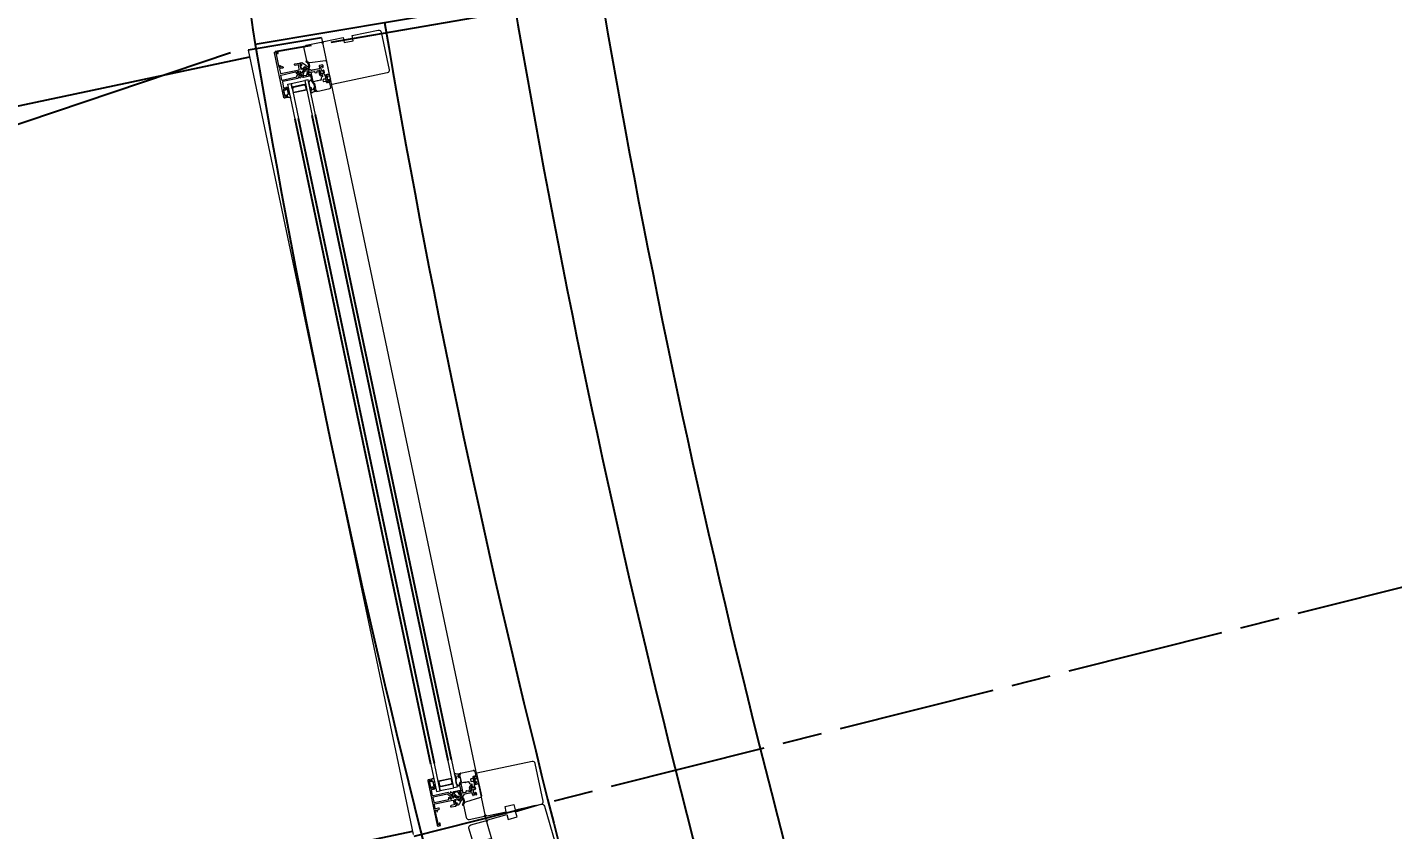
# Model space of a CAD drawing. Header units: inches. Extents: x 19267 to 40087, y 4081 to 15521.
# Drawn here: x 21843 to 23405, y 13541 to 14459 of the extents above; entities that cross this region are included whole.
import ezdxf

# ---------------------------------------------------------------- set-up
doc = ezdxf.new("R2010")
doc.units = ezdxf.units.IN
doc.header["$MEASUREMENT"] = 0
doc.linetypes.add('CENTERLINE', pattern=[30, 12, -1.5, 3, -1.5, 12])
doc.layers.get('DEFPOINTS').update_dxf_attribs({"color": 251})
doc.layers.add('20-TEXT', color=3, linetype='Continuous')
doc.layers.add('DWG', color=7, linetype='Continuous')
doc.layers.add('NEW_GF', color=7, linetype='Continuous', true_color=0xffffff)
for name, color, linetype, lineweight in [('VELFAC_ALU', 4, 'Continuous', 0), ('VELFAC_COMPOSITE', 4, 'Continuous', 0), ('VELFAC_GASKET', 5, 'Continuous', 0), ('VELFAC_GLAZING', 5, 'Continuous', 0), ('VELFAC_GLAZING_BEAD', 5, 'Continuous', 0), ('VELFAC_WOOD', 2, 'Continuous', 0)]:
    doc.layers.add(name, color=color, linetype=linetype, lineweight=lineweight)
doc.styles.get("Standard").update_dxf_attribs({"font": 'arial.ttf'})
doc.dimstyles.new('20-TEXT', dxfattribs={"dimscale": 20, "dimtxt": 2, "dimasz": 2, "dimexe": 1, "dimexo": 1.5, "dimgap": 1, "dimtad": 1, "dimdec": 0, "dimzin": 0, "dimdsep": 46, "dimtxsty": 'Standard', "dimcen": 0.09, "dimadec": 4, "dimazin": 0, "dimtfac": 1, "dimtdec": 0, "dimtofl": 0, "dimtmove": 0, "dimatfit": 3, "dimfxl": 1, "dimtolj": 1, "dimtzin": 0, "dimarcsym": 0})

# ---------------------------------------------------------------- blocks, each defined once
blk = doc.blocks.new('*D33')
at = {"layer": '20-TEXT', "color": 0, "lineweight": -2, "transparency": 16777216}
for p, q in [((22075.4, 14429.8), (21068.3, 14090.6)), ((22242.6, 10666.4), (21100, 14059.1)), ((23243.6, 10961.3), (22236.4, 10622.1))]:
    blk.add_line(p, q, dxfattribs=at)
at = {"layer": '20-TEXT', "color": 0, "transparency": 16777216}
for points in [[(21106.3, 14061.2), (21093.7, 14056.9), (21087.3, 14097)], [(22248.9, 10668.5), (22236.3, 10664.2), (22255.4, 10628.5)]]:
    blk.add_solid(points, dxfattribs=at)
at = {"layer": 'DEFPOINTS', "color": 0, "transparency": 16777216}
for p in [(22103.9, 14439.3), (21087.3, 14097), (23272, 10970.8)]:
    blk.add_point(p, dxfattribs=at)
at = {"layer": '20-TEXT', "color": 0, "transparency": 16777216, "insert": (21715.1, 12377.5), "char_height": 40, "attachment_point": 5, "rotation": 288.6124}
blk.add_mtext('\\A1;3660 Structural Opening', dxfattribs=at)
blk = doc.blocks.new('*D28')
at = {"layer": '20-TEXT', "color": 0, "lineweight": -2, "transparency": 16777216}
for p, q in [((22097.2, 14424.8), (21444.6, 14287.2)), ((21472.4, 14252.2), (21642.4, 13445.1)), ((22283.8, 13539.4), (21631.1, 13401.8))]:
    blk.add_line(p, q, dxfattribs=at)
at = {"layer": '20-TEXT', "color": 0, "transparency": 16777216}
for points in [[(21478.9, 14253.6), (21465.9, 14250.9), (21464.1, 14291.4)], [(21649, 13446.5), (21635.9, 13443.7), (21650.7, 13406)]]:
    blk.add_solid(points, dxfattribs=at)
at = {"layer": 'DEFPOINTS', "color": 0, "transparency": 16777216}
for p in [(22126.6, 14430.9), (22313.1, 13545.5), (21650.7, 13406)]:
    blk.add_point(p, dxfattribs=at)
at = {"layer": '20-TEXT', "color": 0, "transparency": 16777216, "insert": (21597.2, 13857.1), "char_height": 40, "attachment_point": 5, "rotation": 281.8979}
blk.add_mtext('\\A1;904 Frame Size', dxfattribs=at)

msp = doc.modelspace()

# ---------------------------------------------------------------- hatches: boundary and pattern name
at = {"layer": 'VELFAC_COMPOSITE'}
h = msp.add_hatch(color=8, dxfattribs=at)
h.paths.add_polyline_path([(22159.1, 14402, -0.520567), (22157.3, 14403.7), (22157.3, 14404.1, 0.520567), (22156.6, 14404.8), (22154.9, 14404.4, -0.131652), (22154.7, 14404.4), (22154.4, 14404.5, -0.414214), (22154.2, 14404.9), (22154.4, 14405.7, -0.414214), (22154.8, 14405.9), (22155, 14405.9, 1.69614), (22155.3, 14406.9), (22155.1, 14406.9, -0.414214), (22155, 14407.3), (22155.2, 14408.2, -0.414214), (22155.6, 14408.4), (22156, 14408.2, -0.131652), (22156.1, 14408.2), (22157.3, 14406.8, 0.57735), (22158.1, 14407), (22158.7, 14408.7, -0.267949), (22160.2, 14410), (22161.1, 14410.2, 0.267949), (22161.3, 14410.4, -0.267949), (22161.6, 14410.6), (22165, 14411.4, -0.176327), (22165.7, 14411.3), (22167.8, 14410.2, 0.176327), (22169.1, 14410), (22177.1, 14411.6, 0.414214), (22177.5, 14412.2), (22177, 14414.7, -0.414214), (22177.4, 14415.3), (22180.8, 14416, -0.414214), (22181.4, 14415.6), (22181.7, 14414, -0.342001), (22181.2, 14412.9, -0.490311), (22180.9, 14413.1), (22180.7, 14413.9, 0.414214), (22180.1, 14414.3), (22179.2, 14414.1, 0.414214), (22178.8, 14413.5), (22179.5, 14410.3, 0.198912), (22179.9, 14409.7), (22181.3, 14408.8, 0.668179), (22181.8, 14409.1), (22181.6, 14409.7, -0.490311), (22181.8, 14410, -0.342001), (22182.8, 14409.2), (22183.1, 14407.6, -0.414214), (22182.7, 14407), (22179.7, 14406.4, -0.198912), (22178.9, 14406.5), (22178.2, 14407, -0.198912), (22178.1, 14407.1), (22178, 14407.3, -0.414214), (22178.2, 14407.6), (22179.1, 14407.8, 0.668179), (22179.2, 14408.3), (22178.3, 14408.9, -0.148291), (22177.9, 14409.4, 0.357756), (22177.4, 14409.7), (22174.9, 14409.1, 0.414214), (22174.7, 14408.8), (22174.9, 14407.9, -0.414214), (22174.6, 14407.5), (22172.4, 14407.1, -0.349216), (22172.1, 14407.2), (22171.6, 14408.2, 0.349216), (22171.3, 14408.4), (22164.8, 14407, 0.414214), (22164.1, 14405.8), (22164.2, 14405.1, 0.414214), (22164.8, 14404.8), (22166.3, 14405.1, -0.414214), (22166.8, 14404.7), (22166.9, 14404.4, -0.414214), (22166.3, 14403.5)])
h.paths.add_polyline_path([(22162.9, 14405.1), (22162.8, 14405.6, -0.414214), (22164.5, 14408.2), (22165.1, 14408.4, 1), (22164.8, 14409.7), (22160.8, 14408.9, 0.267949), (22159.7, 14407.9), (22158.7, 14404.6), (22158.6, 14404.2, 0.520567), (22159.4, 14403.4), (22162.1, 14403.9, 0.414214)], flags=16)
h = msp.add_hatch(color=8, dxfattribs=at)
h.paths.add_polyline_path([(22331.2, 13585.1, 0.520567), (22330.2, 13582.9), (22330.4, 13582.5, -0.520567), (22330, 13581.6), (22328.3, 13581.2, 0.131652), (22328.2, 13581.2), (22327.9, 13580.9, 0.414214), (22327.9, 13580.5), (22328.5, 13579.8, 0.414214), (22328.9, 13579.8), (22329, 13579.9, -1.69614), (22329.7, 13579.1), (22329.6, 13579, 0.414214), (22329.6, 13578.6), (22330.2, 13577.9, 0.414214), (22330.6, 13577.9), (22330.9, 13578.2, 0.131652), (22330.9, 13578.3), (22331.5, 13580, -0.57735), (22332.3, 13580.2), (22333.5, 13578.9, 0.267949), (22335.4, 13578.2), (22336.4, 13578.4, -0.267949), (22336.6, 13578.3, 0.267949), (22336.9, 13578.3), (22340.4, 13579, 0.176327), (22341, 13579.3), (22342.4, 13581.2, -0.176327), (22343.6, 13581.9), (22351.6, 13583.6, -0.414214), (22352.2, 13583.2), (22352.7, 13580.8, 0.414214), (22353.3, 13580.4), (22356.7, 13581.1, 0.414214), (22357.1, 13581.7), (22356.8, 13583.3, 0.342001), (22355.8, 13584.1, 0.490311), (22355.6, 13583.8), (22355.8, 13582.9, -0.414214), (22355.4, 13582.4), (22354.5, 13582.1, -0.414214), (22353.9, 13582.5), (22353.2, 13585.8, -0.198912), (22353.3, 13586.5), (22354.2, 13587.9, -0.668179), (22354.8, 13587.8), (22354.9, 13587.2, 0.490311), (22355.2, 13587, 0.342001), (22355.8, 13588.1), (22355.4, 13589.7, 0.414214), (22354.8, 13590.1), (22351.8, 13589.5, 0.198912), (22351.2, 13589), (22350.7, 13588.3, 0.198912), (22350.6, 13588.1), (22350.7, 13587.9, 0.414214), (22350.9, 13587.7), (22351.9, 13587.9, -0.668179), (22352.2, 13587.5), (22351.6, 13586.6, 0.148291), (22351.4, 13586, -0.357756), (22351, 13585.5), (22348.5, 13585, -0.414214), (22348.2, 13585.2), (22348, 13586.1, 0.414214), (22347.6, 13586.3), (22345.4, 13585.9, 0.349216), (22345.2, 13585.6), (22345.2, 13584.5, -0.349216), (22344.9, 13584.2), (22338.5, 13582.9, -0.414214), (22337.3, 13583.6), (22337.1, 13584.3, -0.414214), (22337.5, 13584.9), (22339, 13585.2, 0.414214), (22339.4, 13585.8), (22339.3, 13586.1, 0.414214), (22338.4, 13586.6)])
h.paths.add_polyline_path([(22336, 13583.8), (22336.1, 13583.3, 0.414214), (22338.7, 13581.6), (22339.3, 13581.8, -1), (22339.6, 13580.4), (22335.6, 13579.5, -0.267949), (22334.1, 13580), (22331.9, 13582.5), (22331.6, 13583, -0.520567), (22332.1, 13584), (22334.8, 13584.6, -0.414214)], flags=16)

# ---------------------------------------------------------------- linework, layer by layer
at = {"color": 1, "linetype": 'CENTERLINE', "ltscale": 15}
for p, q in [((25827.7, 15062.1), (22126.6, 14431)), ((25827.7, 14426), (22285.2, 13533.6))]:
    msp.add_line(p, q, dxfattribs=at)
at = {"color": 4}
for p, q in [((22498, 14506.1), (22103.8, 14439.3)), ((22498, 14506.1), (22103.9, 14439.3)), ((22179.7, 14447.1), (22095.8, 14432.9))]:
    msp.add_line(p, q, dxfattribs=at)
at = {"color": 1, "ltscale": 30}
for centre, radius, start, end in [((33681.2, 16406.8), 11343.6, 189.6455, 207.5734), ((33655.9, 16397.9), 11416.8, 189.62284, 207.59324), ((33656.6, 16398.1), 11567.6, 189.62305, 207.59259), ((33644.9, 16395.2), 11705.5, 189.61836, 207.60653)]:
    msp.add_arc(centre, radius, start, end, dxfattribs=at)
at = {"layer": 'DWG', "ltscale": 5}
for p, q in [((22324.5, 13620.3), (22169, 14358.1)), ((22328.4, 13621.2), (22172.9, 14358.9)), ((22304.9, 13616.2), (22149.4, 14354)), ((22308.8, 13617), (22153.3, 14354.8))]:
    msp.add_line(p, q, dxfattribs=at)
at = {"layer": 'NEW_GF', "color": 4, "linetype": 'Continuous', "ltscale": 100}
msp.add_arc((32615.3, 16066.3), 10636.6, 182.93705, 188.79849, dxfattribs=at)
msp.add_arc((32615.3, 16066.3), 10636.6, 182.93705, 188.79849, dxfattribs=at)
at = {"layer": 'VELFAC_ALU'}
for p, q in [((22179.7, 14447.1), (22367, 13556.6)), ((22095.8, 14432.9), (22284.5, 13535.8)), ((22623.6, 12683.4), (22367, 13556.6))]:
    msp.add_line(p, q, dxfattribs=at)
for points in [[(22152.5, 14400.6), (22135.3, 14397, 0.414214), (22134.9, 14396.4), (22136.2, 14390, 0.414214), (22136.8, 14389.7), (22138.5, 14390, -0.414214), (22138.8, 14389.8), (22139.1, 14388.6, -0.341999), (22138.5, 14387.5, -0.490314), (22138.3, 14387.6), (22138.1, 14388.4, 0.414214), (22137.8, 14388.6), (22136.6, 14388.3, 0.414214), (22136.2, 14387.7), (22137.8, 14379.9, 0.414214), (22138.4, 14379.5), (22139.7, 14379.8, 0.414214), (22139.9, 14380), (22139.7, 14380.9, -0.490314), (22139.9, 14381.1, -0.341999), (22140.8, 14380.3), (22141.1, 14379.1, -0.414214), (22140.8, 14378.8), (22137.7, 14378.1, -0.414214), (22136.5, 14378.9), (22125.8, 14429.8, -0.414214), (22126.6, 14430.9), (22129, 14431.5, -0.414214), (22129.6, 14431.1), (22129.9, 14429.6, -0.341999), (22129.4, 14428.5, -0.490314), (22129.1, 14428.6), (22128.8, 14430.2, 0.414214), (22128.5, 14430.3), (22127.5, 14430.1, 0.414214), (22127.3, 14429.9), (22130.8, 14413.4, 0.414214), (22131, 14413.3), (22132.1, 14413.5, 0.414214), (22132.2, 14413.7), (22131.9, 14415.3, -0.490314), (22132.1, 14415.5, -0.341999), (22133.1, 14414.7), (22133.2, 14414.2, 0.414214), (22133.7, 14413.9), (22134.9, 14414.1, -1), (22135.2, 14412.4), (22132, 14411.8, 0.414214), (22131.7, 14411.2), (22132.6, 14406.6, 0.414214), (22133.2, 14406.2), (22154, 14410.5, 0.414214), (22154.3, 14411.1), (22153.4, 14415.7, 0.414214), (22152.8, 14416.1), (22149.6, 14415.5, -1), (22149.3, 14417.1), (22154.2, 14418.2, -0.198912), (22154.4, 14418.1), (22156.3, 14416.9, -0.341999), (22156.7, 14415.7, -0.490314), (22156.4, 14415.6), (22155.3, 14416.3, 0.668179), (22155, 14416.1), (22156.1, 14411.2, 0.414214), (22156.3, 14411), (22161.2, 14412.1, 0.668179), (22161.3, 14412.4), (22160.1, 14413.2, -0.490314), (22160.1, 14413.5, -0.341999), (22161.3, 14413.6), (22163.8, 14412, -0.668179), (22163.7, 14411.1), (22159, 14410.1, 0.267949), (22158.3, 14409.4), (22157.5, 14407, -0.57735), (22157.2, 14407), (22155.8, 14408.5, 0.57735), (22155.3, 14408.4), (22153.9, 14404.2, 0.760346), (22154.4, 14403.9, -0.171785), (22154.5, 14403.9), (22156.2, 14404, 0.267949), (22156.3, 14404.1, -0.957292), (22156.7, 14403.9), (22155.5, 14401.1, -0.493145), (22155.2, 14401.1), (22154.5, 14401.6, -0.315299), (22154.4, 14401.8), (22154.5, 14401.9, 0.414214), (22154.3, 14402.2), (22153.4, 14402.5), (22152.9, 14401, -0.267949)], [(22133.4, 14404.5), (22150, 14408, -0.414214), (22150.3, 14407.8), (22150.6, 14406.4, 0.414214), (22150.9, 14406.1), (22151.1, 14406.2, 0.267949), (22151.3, 14406.4), (22151.9, 14408.2, -0.267949), (22152.1, 14408.4), (22153.3, 14408.7, -0.57735), (22153.5, 14408.4), (22152, 14403.7, -0.267949), (22151.8, 14403.6), (22151.5, 14403.5, 0.414214), (22151.2, 14403.1), (22151.5, 14402.2, -0.414214), (22151.3, 14401.9), (22134.7, 14398.4, -0.414214), (22134.4, 14398.6), (22133.2, 14404.2, -0.414214)], [(22324.6, 13583.7), (22307.4, 13580.1, -0.414214), (22306.8, 13580.5), (22305.4, 13586.8, -0.414214), (22305.8, 13587.4), (22307.5, 13587.8, 0.414214), (22307.7, 13588.1), (22307.5, 13589.3, 0.341999), (22306.5, 13590.1, 0.490314), (22306.3, 13589.9), (22306.5, 13589.1, -0.414214), (22306.3, 13588.8), (22305.1, 13588.6, -0.414214), (22304.5, 13588.9), (22302.8, 13596.8, -0.414214), (22303.2, 13597.4), (22304.5, 13597.6, -0.414214), (22304.7, 13597.5), (22304.9, 13596.6, 0.490314), (22305.2, 13596.5, 0.341999), (22305.7, 13597.6), (22305.5, 13598.8, 0.414214), (22305.1, 13599), (22302, 13598.4, 0.414214), (22301.2, 13597.2), (22311.9, 13546.3, 0.414214), (22313.1, 13545.5), (22315.6, 13546.1, 0.414214), (22315.9, 13546.6), (22315.6, 13548.1, 0.341999), (22314.7, 13548.9, 0.490314), (22314.5, 13548.7), (22314.8, 13547.1, -0.414214), (22314.7, 13546.9), (22313.6, 13546.7, -0.414214), (22313.4, 13546.8), (22309.9, 13563.3, -0.414214), (22310, 13563.5), (22311.1, 13563.7, -0.414214), (22311.4, 13563.6), (22311.7, 13562, 0.490314), (22312, 13561.9, 0.341999), (22312.5, 13563), (22312.4, 13563.5, -0.414214), (22312.8, 13564.1), (22313.9, 13564.3, 1), (22313.6, 13566), (22310.4, 13565.3, -0.414214), (22309.8, 13565.7), (22308.8, 13570.3, -0.414214), (22309.2, 13570.9), (22330, 13575.2, -0.414214), (22330.5, 13574.9), (22331.5, 13570.3, -0.414214), (22331.1, 13569.7), (22327.9, 13569, 1), (22328.3, 13567.3), (22333.3, 13568.4, 0.198912), (22333.4, 13568.5), (22334.7, 13570.4, 0.341999), (22334.6, 13571.6, 0.490314), (22334.2, 13571.6), (22333.5, 13570.5, -0.668179), (22333.2, 13570.6), (22332.1, 13575.5, -0.414214), (22332.3, 13575.7), (22337.2, 13576.8, -0.668179), (22337.4, 13576.5), (22336.6, 13575.3, 0.490314), (22336.7, 13575, 0.341999), (22337.9, 13575.4), (22339.6, 13577.9, 0.668179), (22339, 13578.7), (22334.4, 13577.7, -0.267949), (22333.4, 13578), (22331.8, 13579.9, 0.57735), (22331.4, 13579.8), (22330.8, 13577.9, -0.57735), (22330.3, 13577.8), (22327.4, 13581.1, -0.760346), (22327.7, 13581.5, 0.171785), (22327.8, 13581.5), (22329.3, 13582.1, -0.267949), (22329.5, 13582.1, 0.957292), (22329.8, 13582.4), (22327.6, 13584.5, 0.493145), (22327.2, 13584.4), (22326.8, 13583.6, 0.315299), (22326.9, 13583.4), (22326.9, 13583.3, -0.414214), (22326.9, 13583.1), (22326.2, 13582.4), (22325.1, 13583.6, 0.267949)], [(22308.7, 13572.5), (22325.3, 13576, 0.414214), (22325.5, 13576.2), (22325.2, 13577.7, -0.414214), (22325.4, 13578.1), (22325.5, 13578.1, -0.267949), (22325.8, 13578), (22327.1, 13576.5, 0.267949), (22327.4, 13576.4), (22328.6, 13576.7, 0.57735), (22328.7, 13577), (22325.4, 13580.7, 0.267949), (22325.2, 13580.8), (22324.8, 13580.7, -0.414214), (22324.5, 13580.9), (22324.3, 13581.9, 0.414214), (22324, 13582.1), (22307.4, 13578.6, 0.414214), (22307.2, 13578.3), (22308.4, 13572.7, 0.414214)]]:
    msp.add_lwpolyline(points, format="xyb", close=True, dxfattribs=at)
at = {"layer": 'VELFAC_COMPOSITE'}
for p, q in [((22154.4, 14405.7), (22154.2, 14404.9)), ((22154.4, 14404.5), (22154.7, 14404.4)), ((22155, 14405.9), (22154.8, 14405.9)), ((22154.9, 14404.4), (22156.6, 14404.8)), ((22155.2, 14408.2), (22155, 14407.3)), ((22155.1, 14406.9), (22155.3, 14406.9)), ((22156, 14408.2), (22155.6, 14408.4)), ((22157.3, 14406.8), (22156.1, 14408.2)), ((22158.7, 14408.7), (22158.1, 14407)), ((22158.6, 14404.2), (22158.7, 14404.6)), ((22158.7, 14404.6), (22159.7, 14407.9)), ((22161.1, 14410.2), (22160.2, 14410)), ((22160.8, 14408.9), (22164.8, 14409.7)), ((22165, 14411.4), (22161.6, 14410.6)), ((22162.8, 14405.6), (22162.9, 14405.1)), ((22164.2, 14405.1), (22164.1, 14405.8)), ((22165.1, 14408.4), (22164.5, 14408.2)), ((22164.8, 14407), (22171.3, 14408.4)), ((22166.3, 14405.1), (22164.8, 14404.8)), ((22167.8, 14410.2), (22165.7, 14411.3)), ((22166.9, 14404.4), (22166.8, 14404.7)), ((22177.1, 14411.6), (22169.1, 14410)), ((22171.6, 14408.2), (22172.1, 14407.2)), ((22172.4, 14407.1), (22174.6, 14407.5)), ((22174.9, 14407.9), (22174.7, 14408.8)), ((22174.9, 14409.1), (22177.4, 14409.7)), ((22177, 14414.7), (22177.5, 14412.2)), ((22180.8, 14416), (22177.4, 14415.3)), ((22178, 14407.3), (22178.1, 14407.1)), ((22179.1, 14407.8), (22178.2, 14407.6)), ((22178.2, 14407), (22178.9, 14406.5)), ((22178.3, 14408.9), (22179.2, 14408.3)), ((22179.5, 14410.3), (22178.8, 14413.5)), ((22179.2, 14414.1), (22180.1, 14414.3)), ((22179.7, 14406.4), (22182.7, 14407)), ((22181.3, 14408.8), (22179.9, 14409.7)), ((22180.7, 14413.9), (22180.9, 14413.1)), ((22181.7, 14414), (22181.4, 14415.6)), ((22181.6, 14409.7), (22181.8, 14409.1)), ((22183.1, 14407.6), (22182.8, 14409.2)), ((22157.3, 14404.1), (22157.3, 14403.7)), ((22159.1, 14402), (22166.3, 14403.5)), ((22162.1, 14403.9), (22159.4, 14403.4)), ((22327.9, 13580.9), (22328.2, 13581.2)), ((22328.5, 13579.8), (22327.9, 13580.5)), ((22328.3, 13581.2), (22330, 13581.6)), ((22329, 13579.9), (22328.9, 13579.8)), ((22329.6, 13579), (22329.7, 13579.1)), ((22330.2, 13577.9), (22329.6, 13578.6)), ((22330.4, 13582.5), (22330.2, 13582.9)), ((22330.9, 13578.2), (22330.6, 13577.9)), ((22331.5, 13580), (22330.9, 13578.3)), ((22331.2, 13585.1), (22338.4, 13586.6)), ((22331.6, 13583), (22331.9, 13582.5)), ((22331.9, 13582.5), (22334.1, 13580)), ((22334.8, 13584.6), (22332.1, 13584)), ((22333.5, 13578.9), (22332.3, 13580.2)), ((22336.4, 13578.4), (22335.4, 13578.2)), ((22335.6, 13579.5), (22339.6, 13580.4)), ((22336.1, 13583.3), (22336, 13583.8)), ((22340.4, 13579), (22336.9, 13578.3)), ((22337.1, 13584.3), (22337.3, 13583.6)), ((22339, 13585.2), (22337.5, 13584.9)), ((22338.5, 13582.9), (22344.9, 13584.2)), ((22339.3, 13581.8), (22338.7, 13581.6)), ((22339.3, 13586.1), (22339.4, 13585.8)), ((22342.4, 13581.2), (22341, 13579.3)), ((22351.6, 13583.6), (22343.6, 13581.9)), ((22345.2, 13584.5), (22345.2, 13585.6)), ((22345.4, 13585.9), (22347.6, 13586.3)), ((22348, 13586.1), (22348.2, 13585.2)), ((22348.5, 13585), (22351, 13585.5)), ((22350.7, 13587.9), (22350.6, 13588.1)), ((22350.7, 13588.3), (22351.2, 13589)), ((22351.9, 13587.9), (22350.9, 13587.7)), ((22351.6, 13586.6), (22352.2, 13587.5)), ((22351.8, 13589.5), (22354.8, 13590.1)), ((22352.7, 13580.8), (22352.2, 13583.2)), ((22353.2, 13585.8), (22353.9, 13582.5)), ((22354.2, 13587.9), (22353.3, 13586.5)), ((22356.7, 13581.1), (22353.3, 13580.4)), ((22354.5, 13582.1), (22355.4, 13582.4)), ((22354.9, 13587.2), (22354.8, 13587.8)), ((22355.4, 13589.7), (22355.8, 13588.1)), ((22355.8, 13582.9), (22355.6, 13583.8)), ((22356.8, 13583.3), (22357.1, 13581.7))]:
    msp.add_line(p, q, dxfattribs=at)
for centre, radius, start, end in [((22154.4, 14404.8), 0.3, 161.9001, 251.9001), ((22154.7, 14405.7), 0.3, 71.9001, 161.9001), ((22154.8, 14404.7), 0.3, 251.9001, 281.9001), ((22155.2, 14407.2), 0.3, 161.9001, 251.9001), ((22155.4, 14406.3), 0.6, 222.9451, 100.8552), ((22155.5, 14408.1), 0.3, 71.9001, 161.9001), ((22155.9, 14408), 0.3, 41.9001, 71.9001), ((22156.7, 14404.2), 0.6, 351.9001, 101.9001), ((22157.6, 14407.2), 0.5, 221.9001, 341.9001), ((22160.6, 14408.1), 2, 101.9001, 161.9001), ((22161.1, 14407.4), 1.5, 101.9001, 161.9001), ((22161, 14410.5), 0.3, 281.9001, 341.9001), ((22161.6, 14410.3), 0.3, 101.9001, 161.9001), ((22161.9, 14404.9), 1, 281.9001, 11.9001), ((22165, 14406.1), 2.2, 101.9001, 191.9001), ((22165, 14406), 1, 101.9001, 191.9001), ((22164.7, 14405.2), 0.5, 191.9001, 281.9001), ((22165, 14409), 0.7, 281.9001, 101.9001), ((22165.3, 14410.4), 1, 61.9001, 101.9001), ((22166.4, 14404.6), 0.5, 11.9001, 101.9001), ((22166.2, 14404.3), 0.75, 281.9001, 11.9001), ((22168.7, 14411.9), 2, 241.9001, 281.9001), ((22171.4, 14408.1), 0.3, 24.9001, 101.9001), ((22172.4, 14407.4), 0.3, 204.9001, 281.9001), ((22174.6, 14407.8), 0.3, 281.9001, 11.9001), ((22175, 14408.8), 0.3, 101.9001, 191.9001), ((22177.5, 14414.8), 0.5, 101.9001, 191.9001), ((22177, 14412.1), 0.5, 281.9001, 11.9001), ((22177.5, 14409.2), 0.5, 23.1602, 101.9001), ((22178.9, 14409.8), 1, 203.1602, 236.9001), ((22178.2, 14407.4), 0.2, 101.9001, 191.9001), ((22178.3, 14407.2), 0.2, 191.9001, 236.9001), ((22179.3, 14413.6), 0.5, 101.9001, 191.9001), ((22179.5, 14407.3), 1, 236.9001, 281.9001), ((22179.1, 14408.1), 0.3, 281.9001, 56.9001), ((22180.4, 14410.5), 1, 191.9001, 236.9001), ((22180.2, 14413.8), 0.5, 11.9001, 101.9001), ((22180.9, 14415.5), 0.5, 11.9001, 101.9001), ((22181.1, 14413.1), 0.2, 191.9001, 296.3771), ((22180.8, 14413.8), 1, 296.3771, 11.9001), ((22181.5, 14409), 0.3, 236.9001, 11.9001), ((22181.8, 14409.8), 0.2, 87.4232, 191.9001), ((22181.8, 14409), 1, 11.9001, 87.4232), ((22182.6, 14407.5), 0.5, 281.9001, 11.9001), ((22158.7, 14403.5), 1.5, 171.9001, 281.9001), ((22159.3, 14404.1), 0.7, 171.9001, 281.9001), ((22328.1, 13580.7), 0.3, 131.9001, 221.9001), ((22328.4, 13581), 0.3, 101.9001, 131.9001), ((22328.7, 13580), 0.3, 221.9001, 311.9001), ((22329.6, 13579.7), 0.6, 282.9451, 160.8552), ((22329.8, 13578.8), 0.3, 131.9001, 221.9001), ((22331.5, 13583.6), 1.5, 101.9001, 211.9001), ((22329.9, 13582.2), 0.6, 281.9001, 31.9001), ((22330.4, 13578.1), 0.3, 221.9001, 311.9001), ((22330.7, 13578.4), 0.3, 311.9001, 341.9001), ((22332.2, 13583.3), 0.7, 101.9001, 211.9001), ((22332, 13579.8), 0.5, 41.9001, 161.9001), ((22335, 13580.2), 2, 221.9001, 281.9001), ((22335.3, 13581), 1.5, 221.9001, 281.9001), ((22335, 13583.6), 1, 11.9001, 101.9001), ((22338.2, 13583.8), 2.2, 191.9001, 281.9001), ((22336.4, 13578.1), 0.3, 41.9001, 101.9001), ((22336.9, 13578.5), 0.3, 221.9001, 281.9001), ((22337.6, 13584.4), 0.5, 101.9001, 191.9001), ((22338.3, 13583.8), 1, 191.9001, 281.9001), ((22338.6, 13585.9), 0.75, 11.9001, 101.9001), ((22338.9, 13585.7), 0.5, 281.9001, 11.9001), ((22339.4, 13581.1), 0.7, 281.9001, 101.9001), ((22340.2, 13580), 1, 281.9001, 321.9001), ((22344, 13579.9), 2, 101.9001, 141.9001), ((22344.9, 13584.5), 0.3, 281.9001, 358.9001), ((22345.5, 13585.6), 0.3, 101.9001, 178.9001), ((22347.7, 13586), 0.3, 11.9001, 101.9001), ((22348.5, 13585.3), 0.3, 191.9001, 281.9001), ((22350.8, 13588.2), 0.2, 146.9001, 191.9001), ((22350.9, 13587.9), 0.2, 191.9001, 281.9001), ((22350.9, 13586), 0.5, 281.9001, 0.6401), ((22352, 13588.5), 1, 101.9001, 146.9001), ((22352.4, 13586), 1, 146.9001, 180.6401), ((22351.7, 13583.1), 0.5, 11.9001, 101.9001), ((22351.9, 13587.6), 0.3, 326.9001, 101.9001), ((22353.2, 13580.9), 0.5, 191.9001, 281.9001), ((22354.2, 13586), 1, 146.9001, 191.9001), ((22354.4, 13582.6), 0.5, 191.9001, 281.9001), ((22354.5, 13587.8), 0.3, 11.9001, 146.9001), ((22354.9, 13589.6), 0.5, 11.9001, 101.9001), ((22355.1, 13587.2), 0.2, 191.9001, 296.3771), ((22354.8, 13587.9), 1, 296.3771, 11.9001), ((22355.3, 13582.8), 0.5, 281.9001, 11.9001), ((22355.8, 13583.9), 0.2, 87.4232, 191.9001), ((22355.8, 13583.1), 1, 11.9001, 87.4232), ((22356.6, 13581.6), 0.5, 281.9001, 11.9001)]:
    msp.add_arc(centre, radius, start, end, dxfattribs=at)
at = {"layer": 'VELFAC_GASKET'}
for p, q in [((22161.9, 14420), (22163.5, 14418.7)), ((22164.1, 14419.1), (22162.3, 14420.5)), ((22155.3, 14417.9), (22155.3, 14417.9)), ((22155.4, 14417.5), (22157.3, 14416.6)), ((22157.3, 14418.3), (22155.5, 14418.1)), ((22157.3, 14416.6), (22155.8, 14414.3)), ((22156.1, 14412.9), (22157.8, 14411.8)), ((22159.1, 14417.4), (22157.3, 14418.3)), ((22164.4, 14413.5), (22159.1, 14417.4)), ((22159.2, 14412.1), (22160.7, 14414.4)), ((22160.7, 14414.4), (22164.9, 14411.3)), ((22139.2, 14388.2), (22138.8, 14389.7)), ((22139.6, 14390.4), (22141.1, 14389.9)), ((22140, 14390.3), (22140.5, 14388.1)), ((22142.1, 14388.8), (22142.4, 14387.2)), ((22166.3, 14398.2), (22165.2, 14396)), ((22165.2, 14395.7), (22166.1, 14391.3)), ((22166.4, 14391), (22168, 14390)), ((22170.2, 14396.1), (22167.5, 14398.4)), ((22171.9, 14390.4), (22170.4, 14395.8)), ((22171.4, 14387), (22170.7, 14389.1)), ((22171.1, 14389.8), (22171.4, 14389.8)), ((22181.9, 14397.2), (22181.5, 14399.1)), ((22181.9, 14399.7), (22183.3, 14400)), ((22183.9, 14397.1), (22182.5, 14396.8)), ((22183.3, 14400), (22184.6, 14400.2)), ((22184.1, 14402.6), (22183.9, 14403.6)), ((22185.1, 14397.4), (22183.9, 14397.1)), ((22185.6, 14403.4), (22184.1, 14402.6)), ((22185.6, 14403.4), (22184.1, 14402.6)), ((22185.5, 14396.2), (22185.4, 14396.8)), ((22186.1, 14402.6), (22185.6, 14402.3)), ((22186.1, 14402.6), (22185.6, 14402.3)), ((22187.8, 14396.1), (22185.7, 14396.1)), ((22185.8, 14401.3), (22186.4, 14398.4)), ((22185.8, 14401.3), (22186.4, 14398.4)), ((22186.9, 14403.1), (22186.1, 14402.6)), ((22186.9, 14403.1), (22186.1, 14402.6)), ((22186.4, 14398.4), (22187.2, 14398.3)), ((22186.4, 14398.4), (22187.2, 14398.3)), ((22186.6, 14401.5), (22187.3, 14402.7)), ((22186.6, 14401.5), (22187.3, 14402.7)), ((22187.6, 14398.9), (22187, 14399.1)), ((22187.6, 14398.9), (22187, 14399.1)), ((22187.2, 14398.3), (22187.5, 14398.3)), ((22187.2, 14398.3), (22187.5, 14398.3)), ((22188, 14399.4), (22188.5, 14399.2)), ((22189, 14403.7), (22189.8, 14399.9)), ((22137.7, 14381.2), (22136.5, 14386.5)), ((22136.9, 14387.1), (22138.7, 14387.5)), ((22140, 14381.2), (22138.2, 14380.9)), ((22141.1, 14388.2), (22140.5, 14388.1)), ((22140.5, 14388.1), (22141.4, 14383.8)), ((22141.1, 14378.9), (22140.7, 14380.8)), ((22141.7, 14386.6), (22140.8, 14387.2)), ((22140.9, 14387.8), (22141.2, 14388)), ((22141.6, 14383.3), (22142.3, 14383.1)), ((22143.5, 14381.9), (22144.3, 14378.4)), ((22172, 14385.6), (22173.3, 14386.1)), ((22173, 14387.1), (22172.1, 14386.8)), ((22173.4, 14386.9), (22173.3, 14387)), ((22303.2, 13595.5), (22304.3, 13590.2)), ((22305.4, 13596.4), (22303.6, 13596.1)), ((22305.4, 13599), (22305.8, 13597.2)), ((22307.7, 13595.2), (22308.2, 13595.6)), ((22308.6, 13590.4), (22307.7, 13594.7)), ((22308.9, 13597.2), (22308.1, 13600.8)), ((22309.1, 13592.2), (22308.5, 13591.3)), ((22310.3, 13590.3), (22310, 13591.9)), ((22334.2, 13593.4), (22333.3, 13597.7)), ((22333.4, 13598.2), (22334.4, 13599.7)), ((22336.3, 13591.5), (22334.4, 13593.1)), ((22336.4, 13605.3), (22337.7, 13605.4)), ((22336.4, 13603.8), (22336.6, 13601.6)), ((22337.9, 13604.4), (22337, 13604.3)), ((22337.3, 13601.2), (22337.6, 13601.3)), ((22339, 13595), (22337.5, 13591.8)), ((22338.2, 13604.8), (22338.2, 13604.6)), ((22338.2, 13600.9), (22339.1, 13595.4)), ((22350.1, 13598.7), (22350.5, 13596.9)), ((22352, 13599.6), (22350.5, 13599.3)), ((22351.1, 13596.5), (22352.6, 13596.8)), ((22353.1, 13599.9), (22352, 13599.6)), ((22352.6, 13596.8), (22353.8, 13597)), ((22353, 13601.1), (22353.1, 13600.5)), ((22355.1, 13602.1), (22353.1, 13601.3)), ((22356, 13594.5), (22354.4, 13594.7)), ((22354.4, 13594.7), (22354.6, 13593.7)), ((22356, 13594.5), (22354.4, 13594.7)), ((22354.7, 13599.5), (22355.5, 13599.9)), ((22354.7, 13599.5), (22355.5, 13599.9)), ((22355.3, 13596.6), (22354.7, 13599.5)), ((22355.3, 13596.6), (22354.7, 13599.5)), ((22355.5, 13599.9), (22355.7, 13600)), ((22355.5, 13599.9), (22355.7, 13600)), ((22356.1, 13599.5), (22355.5, 13599)), ((22356.1, 13599.5), (22355.5, 13599)), ((22356.1, 13595.5), (22355.6, 13595.5)), ((22356.1, 13595.5), (22355.6, 13595.5)), ((22356.1, 13596.6), (22357.2, 13595.9)), ((22356.1, 13596.6), (22357.2, 13595.9)), ((22357.1, 13595.3), (22356.1, 13595.5)), ((22357.1, 13595.3), (22356.1, 13595.5)), ((22356.6, 13599.2), (22356.9, 13599.6)), ((22359.3, 13595.7), (22358.5, 13599.5)), ((22304.9, 13589.8), (22306.7, 13590.2)), ((22307.4, 13589.7), (22307.7, 13588.2)), ((22309.2, 13590.5), (22308.6, 13590.4)), ((22309, 13588.2), (22308.6, 13590.4)), ((22308.7, 13587.9), (22309.9, 13588.9)), ((22308.8, 13590.7), (22309.1, 13590.7)), ((22340.7, 13576.7), (22337.4, 13571.1)), ((22337.6, 13574.4), (22340.2, 13578.9)), ((22332.9, 13574), (22333.9, 13575.6)), ((22335.5, 13571.1), (22333.1, 13572.6)), ((22334.1, 13569.5), (22335.5, 13571.1)), ((22334.2, 13569), (22334.1, 13569.1)), ((22336.1, 13569.5), (22334.4, 13569)), ((22335.3, 13575.9), (22337.6, 13574.4)), ((22337.4, 13571.1), (22336.1, 13569.5)), ((22341.1, 13569.8), (22342, 13571.7)), ((22342.7, 13571.5), (22341.6, 13569.5))]:
    msp.add_line(p, q, dxfattribs=at)
for centre in [(22169.7, 14387.6), (22335.1, 13602.6)]:
    msp.add_circle(centre, 0.196, dxfattribs=at)
for centre, radius, start, end in [((22162.1, 14420.2), 0.3, 53.597, 233.597), ((22155.6, 14417.8), 0.3, 96.9001, 146.9001), ((22155.6, 14417.7), 0.3, 146.9001, 236.9001), ((22156.6, 14413.7), 1, 146.9001, 236.9001), ((22158.3, 14412.6), 1, 236.9001, 326.9001), ((22160.6, 14415.2), 4.5, 339.8736, 49.597), ((22161.2, 14415.1), 5, 337.8695, 54.3654), ((22164.5, 14413.8), 0.3, 233.597, 339.8736), ((22156.6, 14416.9), 10, 325.746, 337.8695), ((22186.6, 14401.5), 3.54, 62.4678, 137.4035), ((22187, 14402.9), 2.14, 22.3272, 55.497), ((22139.4, 14389.8), 0.6, 71.9001, 191.9001), ((22140.6, 14388.5), 1.5, 11.9001, 71.9001), ((22165.7, 14395.8), 0.5, 153.8678, 191.9001), ((22166.8, 14391.6), 0.799, 201.2586, 233.0517), ((22167.1, 14397.5), 1.05, 61.6433, 135.0668), ((22141.2, 14389.8), 27, 348.5658, 359.4714), ((22167.7, 14389.5), 0.5, 359.4714, 57.7828), ((22170, 14395.7), 0.5, 14.8778, 61.3397), ((22171.1, 14389.3), 0.5, 93.0938, 198.3863), ((22171.4, 14390.3), 0.5, 273.0938, 14.8778), ((22182, 14399.2), 0.5, 101.9001, 191.9001), ((22182.4, 14397.3), 0.5, 191.9001, 281.9001), ((22184.3, 14403.7), 0.375, 140.9195, 192.116), ((22177.7, 14399.6), 7.16, 6.9062, 25.0071), ((22184.6, 14400.4), 0.2, 281.9001, 8.6102), ((22185.1, 14397.1), 0.327, 313.3013, 104.267), ((22185.2, 14401.4), 4.59, 271.8525, 298.9814), ((22185.2, 14401.4), 4.59, 271.8525, 298.9814), ((22185.8, 14402.1), 0.3, 122.5921, 203.9853), ((22185.8, 14402.1), 0.3, 122.5921, 203.9853), ((22179.4, 14399.3), 6.64, 17.508, 23.9853), ((22179.4, 14399.3), 6.64, 17.508, 23.9853), ((22185.7, 14396.2), 0.167, 191.9001, 271.7587), ((22185.8, 14403), 0.462, 298.7662, 120.5566), ((22185.8, 14403), 0.462, 298.7662, 120.5566), ((22187.8, 14400.5), 1.59, 139.1704, 239.7626), ((22187.8, 14400.5), 1.59, 139.1704, 239.7626), ((22187, 14402.9), 0.3, 321.4142, 121.9001), ((22187, 14402.9), 0.3, 321.4142, 121.9001), ((22187.2, 14397.8), 0.5, 298.9814, 86.9001), ((22187.2, 14397.8), 0.5, 298.9814, 86.9001), ((22187.5, 14398.6), 0.3, 266.9001, 71.1835), ((22187.5, 14398.6), 0.3, 266.9001, 71.1835), ((22187.7, 14397.7), 1.6, 271.7587, 62.3789), ((22188.7, 14400.3), 1.16, 255.1208, 340.6883), ((22137, 14386.6), 0.5, 101.9001, 191.9001), ((22138.1, 14381.3), 0.5, 191.9001, 281.9001), ((22138.6, 14388.1), 0.6, 281.9001, 9.1762), ((22140.1, 14380.6), 0.6, 11.9001, 101.9001), ((22138.6, 14383.8), 3.2, 304.6762, 350.4111), ((22141, 14387.5), 0.382, 111.8621, 240.7963), ((22141.1, 14388.1), 0.1, 296.9001, 101.9001), ((22141.3, 14379), 0.2, 191.9001, 283.7699), ((22141.2, 14372.1), 6.73, 65.8981, 88.8694), ((22142.4, 14384), 1, 191.9001, 221.4093), ((22141.9, 14387.1), 0.5, 245.8344, 11.9001), ((22141.5, 14381), 2.22, 24.3189, 70.8185), ((22144.1, 14378.3), 0.2, 230.9977, 11.9001), ((22168.9, 14384.2), 1.29, 168.6261, 198.7404), ((22167.9, 14383.8), 0.235, 198.7659, 301.6424), ((22177.7, 14369.4), 17.2, 109.2974, 124.1916), ((22171.8, 14387.3), 0.535, 207.2218, 300.2023), ((22173.2, 14386.9), 0.221, 28.9117, 119.9759), ((22172.9, 14386.6), 0.562, 306.7666, 31.3076), ((22303.7, 13595.6), 0.5, 101.9001, 191.9001), ((22305.6, 13599), 0.2, 100.0304, 191.9001), ((22305.2, 13597), 0.6, 281.9001, 11.9001), ((22302.8, 13605.3), 6.73, 294.9308, 317.9022), ((22305.1, 13593.5), 3.2, 33.3892, 79.1241), ((22308.6, 13594.9), 1, 162.391, 191.9001), ((22307.9, 13600.7), 0.2, 11.9001, 152.8026), ((22306.6, 13597.3), 2.22, 312.9818, 359.4814), ((22309.5, 13591.8), 0.5, 11.9001, 137.9659), ((22331.9, 13605.3), 0.235, 82.1579, 185.0343), ((22333, 13605.4), 1.29, 185.0599, 215.1741), ((22309.9, 13589.1), 27, 24.3289, 35.2345), ((22335.1, 13622.5), 17.2, 259.6087, 274.5029), ((22334.1, 13597.8), 0.799, 150.7486, 182.5417), ((22334.7, 13593.5), 0.5, 191.9001, 229.9325), ((22334, 13600), 0.5, 326.0175, 24.3289), ((22336.9, 13603.8), 0.535, 83.5979, 176.5785), ((22337.1, 13601.6), 0.5, 185.4139, 290.7065), ((22337.7, 13600.8), 0.5, 8.9225, 110.7065), ((22337.6, 13604.8), 0.562, 352.4927, 77.0337), ((22338, 13604.7), 0.221, 263.8244, 354.8886), ((22338.6, 13595.3), 0.5, 322.4606, 8.9225), ((22350.6, 13598.8), 0.5, 101.9001, 191.9001), ((22351, 13597), 0.5, 191.9001, 281.9001), ((22353.2, 13601.1), 0.167, 112.0416, 191.9001), ((22354.9, 13596.2), 4.59, 84.8189, 111.9477), ((22354.9, 13596.2), 4.59, 84.8189, 111.9477), ((22353, 13600.2), 0.327, 279.5333, 70.499), ((22353.9, 13596.9), 0.2, 15.1901, 101.9001), ((22347.2, 13594.8), 7.16, 358.7932, 16.8941), ((22354.9, 13593.8), 0.375, 191.6843, 242.8808), ((22356.2, 13596.7), 3.54, 246.3968, 321.3325), ((22355.7, 13600.6), 1.6, 321.4213, 112.0416), ((22356.8, 13598.1), 1.59, 144.0377, 244.6299), ((22356.8, 13598.1), 1.59, 144.0377, 244.6299), ((22355.2, 13600.3), 0.5, 296.9001, 84.8189), ((22355.2, 13600.3), 0.5, 296.9001, 84.8189), ((22348.7, 13595.9), 6.64, 359.815, 6.2923), ((22348.7, 13595.9), 6.64, 359.815, 6.2923), ((22355.6, 13595.8), 0.3, 179.815, 261.2082), ((22355.6, 13595.8), 0.3, 179.815, 261.2082), ((22355.8, 13599.7), 0.3, 312.6167, 116.9001), ((22355.8, 13599.7), 0.3, 312.6167, 116.9001), ((22356.1, 13595), 0.462, 263.2437, 85.0341), ((22356.1, 13595), 0.462, 263.2437, 85.0341), ((22357.6, 13598.7), 1.16, 43.112, 128.6795), ((22357.1, 13595.6), 0.3, 261.9001, 62.3861), ((22357.1, 13595.6), 0.3, 261.9001, 62.3861), ((22357.1, 13595.6), 2.14, 328.3033, 1.4731), ((22304.8, 13590.3), 0.5, 191.9001, 281.9001), ((22306.8, 13589.6), 0.6, 14.6241, 101.9001), ((22308.3, 13588.3), 0.6, 191.9001, 311.9001), ((22308.8, 13591.1), 0.382, 143.004, 271.9382), ((22309.1, 13590.6), 0.1, 281.9001, 86.9001), ((22308.9, 13590), 1.5, 311.9001, 11.9001), ((22336.7, 13592.5), 1.05, 248.7335, 322.157), ((22334.9, 13570.5), 10, 45.9308, 58.0543), ((22340.9, 13576.6), 0.3, 43.9267, 150.2033), ((22337.9, 13573.6), 4.5, 334.2033, 43.9267), ((22338.4, 13574), 5, 329.4349, 45.9308), ((22333.7, 13573.4), 1, 146.9001, 236.9001), ((22334.8, 13575.1), 1, 56.9001, 146.9001), ((22334.3, 13569.3), 0.3, 146.9001, 236.9001), ((22334.3, 13569.3), 0.3, 236.9001, 286.9001), ((22341.3, 13569.7), 0.3, 150.2033, 330.2033)]:
    msp.add_arc(centre, radius, start, end, dxfattribs=at)
at = {"layer": 'VELFAC_GLAZING', "linetype": 'Continuous'}
for p, q in [((22141, 14394.1), (22144.9, 14394.9)), ((22149.4, 14354), (22141, 14394.1)), ((22144.9, 14394.8), (22160.6, 14398.1)), ((22144.9, 14394.9), (22153.3, 14354.8)), ((22146.1, 14389.2), (22144.9, 14394.8)), ((22146.4, 14389.2), (22146.1, 14389.2)), ((22146.4, 14389.2), (22147.5, 14390.9)), ((22147.5, 14390.9), (22146.4, 14389.2)), ((22147.5, 14384.1), (22146.4, 14389.2)), ((22146.8, 14389.2), (22147.7, 14390.5)), ((22147.8, 14384.6), (22146.8, 14389.2)), ((22147.5, 14390.9), (22159.8, 14393.5)), ((22159.8, 14393.5), (22147.5, 14390.9)), ((22147.7, 14390.5), (22159.7, 14393.1)), ((22159.7, 14393.1), (22161.1, 14392.2)), ((22159.8, 14393.5), (22161.5, 14392.4)), ((22161.5, 14392.4), (22159.8, 14393.5)), ((22164.5, 14399.1), (22160.5, 14398.2)), ((22160.5, 14398.2), (22169, 14358.1)), ((22160.6, 14398.1), (22161.8, 14392.5)), ((22161.1, 14392.2), (22162.1, 14387.6)), ((22161.8, 14392.5), (22161.5, 14392.4)), ((22161.5, 14392.4), (22162.5, 14387.3)), ((22172.9, 14358.9), (22164.5, 14399.1)), ((22162.5, 14387.3), (22147.5, 14384.1)), ((22162.1, 14387.6), (22147.8, 14384.6)), ((22303, 13625.2), (22311.4, 13585)), ((22315.3, 13585.9), (22306.9, 13626)), ((22331, 13589.2), (22322.6, 13629.3)), ((22326.5, 13630.1), (22334.9, 13590)), ((22328.4, 13600), (22313.4, 13596.8)), ((22313.4, 13596.8), (22314.4, 13591.7)), ((22328.1, 13599.5), (22313.8, 13596.5)), ((22313.8, 13596.5), (22314.8, 13591.9)), ((22316.1, 13591), (22328.2, 13593.6)), ((22316.1, 13590.6), (22328.4, 13593.2)), ((22328.4, 13593.2), (22316.1, 13590.6)), ((22329.1, 13594.9), (22328.1, 13599.5)), ((22328.2, 13593.6), (22329.1, 13594.9)), ((22329.5, 13594.9), (22328.4, 13600)), ((22328.4, 13593.2), (22329.5, 13594.9)), ((22329.5, 13594.9), (22328.4, 13593.2)), ((22329.8, 13594.9), (22329.5, 13594.9)), ((22331, 13589.3), (22329.8, 13594.9)), ((22311.4, 13585), (22315.3, 13585.9)), ((22314.4, 13591.7), (22314.1, 13591.6)), ((22314.1, 13591.6), (22315.3, 13586)), ((22314.4, 13591.7), (22316.1, 13590.6)), ((22316.1, 13590.6), (22314.4, 13591.7)), ((22314.8, 13591.9), (22316.1, 13591)), ((22315.3, 13586), (22331, 13589.3)), ((22334.9, 13590), (22331, 13589.2))]:
    msp.add_line(p, q, dxfattribs=at)
at = {"layer": 'VELFAC_GLAZING_BEAD'}
for p, q in [((22164.5, 14406.2), (22164.5, 14405.9)), ((22167.8, 14407.6), (22164.8, 14406.8)), ((22165.7, 14405.2), (22166.2, 14405.3)), ((22166.8, 14404.9), (22168.5, 14396.9)), ((22170, 14397.2), (22167.8, 14407.6)), ((22176.6, 14408.6), (22177.2, 14405.3)), ((22178.1, 14408.3), (22178, 14408.8)), ((22178.7, 14405.6), (22178.1, 14408.3)), ((22181, 14405.6), (22179.3, 14405.3)), ((22182.2, 14406.9), (22181.7, 14406.8)), ((22183.2, 14404.6), (22182.8, 14406.5)), ((22173.2, 14397.3), (22170.6, 14396.8)), ((22170.6, 14389.3), (22171.1, 14388)), ((22172.2, 14388.6), (22171.1, 14389.6)), ((22171.5, 14394.9), (22172.7, 14388.9)), ((22174.8, 14397.7), (22173.2, 14397.3)), ((22174.5, 14385.8), (22189.1, 14388.9)), ((22175.5, 14397.8), (22174.8, 14397.7)), ((22178.1, 14398.6), (22175.6, 14398)), ((22178.9, 14398.5), (22178.4, 14398.4)), ((22179.1, 14399.8), (22179.3, 14399.1)), ((22179.6, 14403.8), (22180.8, 14404)), ((22181.4, 14403.7), (22181.4, 14403.4)), ((22184.5, 14400.8), (22183.9, 14403.8)), ((22185.6, 14395.9), (22184.5, 14400.8)), ((22188.1, 14395.9), (22186.2, 14395.5)), ((22190.2, 14390.7), (22189.3, 14395.1)), ((22172.8, 14387), (22173.6, 14387.2)), ((22173.8, 14387), (22173.9, 14386.3)), ((22338.7, 13606.1), (22353.4, 13609.2)), ((22355.1, 13608), (22356.1, 13603.6)), ((22336.6, 13601.4), (22336.5, 13602.8)), ((22337.8, 13602.7), (22337.2, 13601.3)), ((22337.7, 13604.4), (22338.5, 13604.5)), ((22339.4, 13585.6), (22337.7, 13593.6)), ((22338.6, 13604.8), (22338.4, 13605.4)), ((22339.7, 13596.6), (22338.4, 13602.7)), ((22339.2, 13594), (22341.4, 13583.5)), ((22342.2, 13595.1), (22339.6, 13594.5)), ((22343.8, 13595.4), (22342.2, 13595.1)), ((22344.5, 13595.6), (22343.8, 13595.4)), ((22347.3, 13596), (22344.7, 13595.4)), ((22347.9, 13596.3), (22347.4, 13596.2)), ((22348.6, 13595.2), (22348.5, 13595.9)), ((22350.7, 13591.8), (22351.9, 13592)), ((22352.2, 13592.6), (22352.2, 13592.9)), ((22352.9, 13601.5), (22354, 13596.5)), ((22355.3, 13602.5), (22353.3, 13602)), ((22354, 13596.5), (22354.6, 13593.5)), ((22354.3, 13592.5), (22354.7, 13590.6)), ((22337.8, 13583.4), (22337.8, 13583.7)), ((22341.4, 13583.5), (22338.4, 13583.1)), ((22338.5, 13584.9), (22339, 13585)), ((22349.8, 13586.2), (22349.1, 13589.4)), ((22350.6, 13589.7), (22351.2, 13587)), ((22352.7, 13590.7), (22351, 13590.3)), ((22351.2, 13587), (22351.3, 13586.5)), ((22354.3, 13590), (22353.8, 13589.9))]:
    msp.add_line(p, q, dxfattribs=at)
for centre, radius, start, end in [((22165, 14406.3), 0.5, 107.9001, 191.9001), ((22165.5, 14406.1), 1, 191.9001, 281.9001), ((22166.3, 14404.8), 0.5, 11.9001, 101.9001), ((22177.3, 14408.7), 0.751, 11.9001, 189.0097), ((22179.2, 14405.7), 2, 191.9001, 281.9001), ((22179.2, 14405.7), 0.5, 191.9001, 281.9001), ((22180.9, 14406.1), 0.5, 281.9001, 11.9001), ((22181.8, 14406.3), 0.5, 101.9001, 191.9001), ((22182.3, 14406.4), 0.5, 11.9001, 101.9001), ((22183.7, 14404.7), 0.5, 191.9001, 251.9001), ((22170.5, 14397.3), 2, 191.9001, 281.9001), ((22170.5, 14397.3), 0.5, 191.9001, 281.9001), ((22170.9, 14389.4), 0.3, 48.0337, 199.9001), ((22171, 14394.8), 0.5, 11.9001, 101.9001), ((22172.4, 14388.8), 0.3, 228.0337, 11.9001), ((22175.6, 14397.8), 0.2, 101.9001, 191.9001), ((22178.2, 14398.4), 0.2, 11.9001, 101.9001), ((22178.8, 14399), 0.5, 281.9001, 11.9001), ((22181.6, 14400.3), 2.5, 101.9001, 191.9001), ((22180.9, 14403.5), 0.5, 11.9001, 101.9001), ((22180.9, 14403.3), 0.5, 281.9001, 11.9001), ((22183.4, 14403.7), 0.5, 11.9001, 71.9001), ((22186.1, 14396), 0.5, 191.9001, 281.9001), ((22188.3, 14394.9), 1, 11.9001, 101.9001), ((22188.8, 14390.4), 1.5, 281.9001, 11.9001), ((22172.5, 14388.5), 1.5, 199.9001, 281.9001), ((22173.6, 14387), 0.2, 1.9001, 101.9001), ((22174.4, 14386.3), 0.5, 181.9001, 281.9001), ((22353.7, 13607.7), 1.5, 11.9001, 101.9001), ((22338, 13602.9), 1.5, 101.9001, 183.9001), ((22336.9, 13601.4), 0.3, 183.9001, 335.7666), ((22339.7, 13594.1), 2, 101.9001, 191.9001), ((22338.1, 13602.6), 0.3, 11.9001, 155.7666), ((22338.8, 13605.6), 0.5, 101.9001, 201.9001), ((22338.4, 13604.7), 0.2, 281.9001, 21.9001), ((22339.7, 13594.1), 0.5, 101.9001, 191.9001), ((22339.2, 13596.5), 0.5, 281.9001, 11.9001), ((22344.7, 13595.6), 0.2, 191.9001, 281.9001), ((22347.2, 13596.2), 0.2, 281.9001, 11.9001), ((22348, 13595.8), 0.5, 11.9001, 101.9001), ((22351.1, 13595.7), 2.5, 191.9001, 281.9001), ((22351.7, 13592.8), 0.5, 11.9001, 101.9001), ((22351.8, 13592.5), 0.5, 281.9001, 11.9001), ((22353.4, 13601.6), 0.5, 101.9001, 191.9001), ((22354.8, 13592.6), 0.5, 131.9001, 191.9001), ((22354.1, 13593.4), 0.5, 311.9001, 11.9001), ((22355.1, 13603.4), 1, 281.9001, 11.9001), ((22338.7, 13583.9), 1, 101.9001, 191.9001), ((22338.3, 13583.6), 0.5, 191.9001, 275.9001), ((22338.9, 13585.5), 0.5, 281.9001, 11.9001), ((22351.1, 13589.8), 2, 101.9001, 191.9001), ((22350.5, 13586.4), 0.751, 194.7906, 11.9001), ((22351.1, 13589.8), 0.5, 101.9001, 191.9001), ((22352.8, 13590.2), 0.5, 11.9001, 101.9001), ((22353.7, 13590.4), 0.5, 191.9001, 281.9001), ((22354.2, 13590.5), 0.5, 281.9001, 11.9001)]:
    msp.add_arc(centre, radius, start, end, dxfattribs=at)
at = {"layer": 'VELFAC_WOOD'}
for points in [[(22205.6, 14441.5), (22215.9, 14443.6), (22214.6, 14449.5), (22244.5, 14455.8, -0.414214), (22248, 14453.5), (22257.1, 14410.4, -0.414214), (22254.8, 14406.9), (22191.7, 14393.6), (22191.1, 14393.9), (22185.7, 14419.5, 0.387874), (22184.1, 14420.7), (22166.2, 14418.6, -0.387874), (22162.9, 14421), (22160, 14434.9, -0.414214), (22162.3, 14438.5), (22179.4, 14442.1), (22181.2, 14440.9), (22182.3, 14442.7), (22204.4, 14447.3)], [(22389.7, 13567.8), (22399.9, 13570), (22401.2, 13564.1), (22431, 13570.4, 0.414214), (22433.3, 13573.9), (22424.3, 13617, 0.414214), (22420.7, 13619.3), (22357.6, 13606), (22357.2, 13605.4), (22362.6, 13579.9, -0.387874), (22361.6, 13578.1), (22344.4, 13572.8, 0.387874), (22342.3, 13569.3), (22345.3, 13555.4, 0.414214), (22348.8, 13553.1), (22366, 13556.7), (22367.1, 13558.5), (22368.9, 13557.3), (22390.9, 13561.9)], [(22393.4, 13553.1), (22403.5, 13556), (22401.8, 13561.8), (22431, 13570.4, -0.414214), (22434.8, 13568.4), (22447.2, 13526.1, -0.414214), (22445.1, 13522.4), (22383.2, 13504.2), (22382.6, 13504.6), (22375.3, 13529.6, 0.387874), (22373.5, 13530.7), (22355.9, 13527.2, -0.387874), (22352.4, 13529.3), (22348.4, 13543, -0.414214), (22350.4, 13546.7), (22367.2, 13551.6), (22369.1, 13550.6), (22370.1, 13552.5), (22391.7, 13558.8)]]:
    msp.add_lwpolyline(points, format="xyb", close=True, dxfattribs=at)

# ---------------------------------------------------------------- dimensions: what is measured, and where the dimension line sits
at = {"layer": '20-TEXT'}
for p1, p2, distance, text, picture, middle in [((23272, 10970.8), (22103.9, 14439.3), 1072.7, '<> Structural Opening', '*D33', (21715.1, 12377.5)), ((22126.6, 14430.9), (22313.1, 13545.5), -677, '904 Frame Size', '*D28', (21597.2, 13857.1))]:
    dim = msp.add_aligned_dim(p1=p1, p2=p2, distance=distance, text=text, dimstyle='20-TEXT', dxfattribs=at)
    dim.commit()
    dim.dimension.update_dxf_attribs({"geometry": picture, "text_midpoint": middle})

doc.saveas('drawing.dxf')
